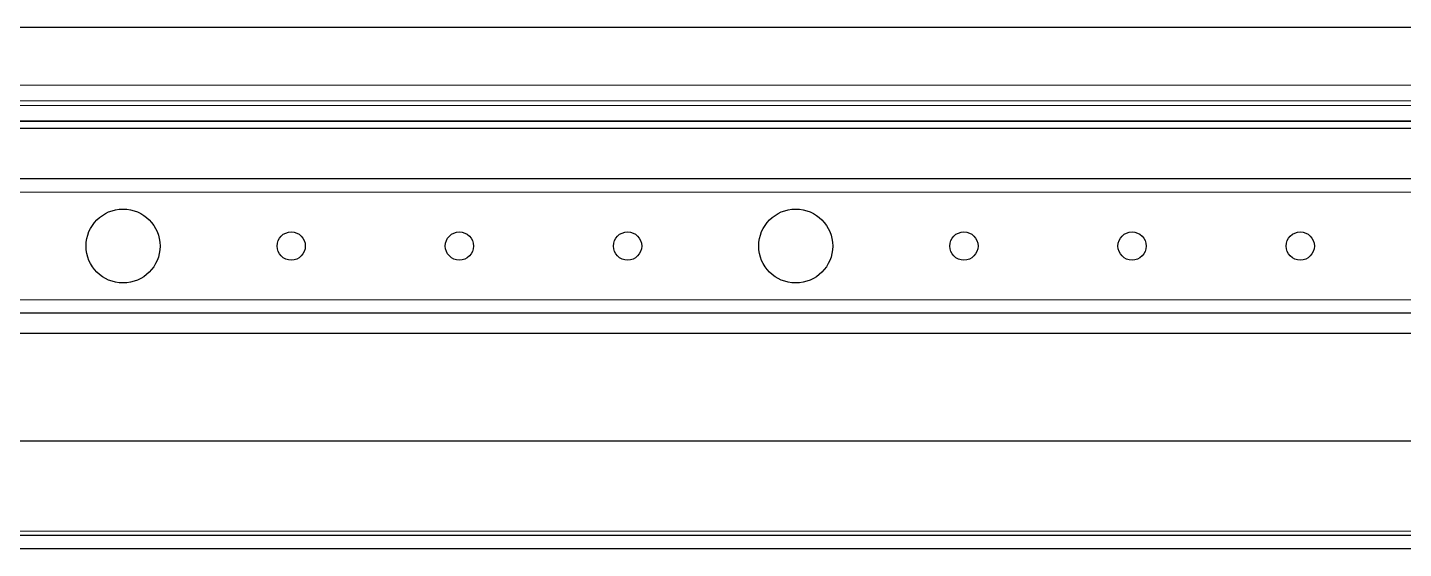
# Model space of a CAD drawing. Header units: millimetres. Extents: x -769 to 1797, y -1657 to 1017.
# Drawn here: x 1168.6 to 1373.2, y -1334.5 to -1257 of the extents above; entities that cross this region are included whole.
import ezdxf

# ---------------------------------------------------------------- set-up
doc = ezdxf.new("R2010")
doc.units = ezdxf.units.MM

msp = doc.modelspace()

# ---------------------------------------------------------------- linework, layer by layer
at = {"color": 7, "linetype": 'Continuous', "lineweight": 25}
for p, q in [((1502.82, -1257.01), (862.82, -1257.01)), ((1451.57, -1272.01), (847.82, -1272.01)), ((1445.32, -1279.51), (865.32, -1279.51)), ((1445.32, -1299.51), (865.32, -1299.51)), ((1445.32, -1302.51), (838.82, -1302.51)), ((838.82, -1318.51), (1526.82, -1318.51)), ((788.12, -1332.51), (1577.52, -1332.51)), ((788.12, -1334.51), (1577.52, -1334.51))]:
    msp.add_line(p, q, dxfattribs=at)
at = {"color": 8, "linetype": 'Continuous', "lineweight": 18}
for p, q in [((1511.41, -1265.6), (854.23, -1265.6)), ((1451.57, -1267.91), (851.92, -1267.91)), ((1451.57, -1268.6), (851.23, -1268.6)), ((1451.57, -1271.01), (848.82, -1271.01)), ((1451.57, -1270.91), (848.92, -1270.91)), ((1445.32, -1281.51), (865.32, -1281.51)), ((1445.32, -1297.51), (865.32, -1297.51)), ((1473.78, -1331.91), (891.87, -1331.91))]:
    msp.add_line(p, q, dxfattribs=at)
at = {"color": 7, "linetype": 'Continuous', "lineweight": 25}
for centre, radius in [((1182.82, -1289.51), 5.5), ((1282.82, -1289.51), 5.5), ((1207.82, -1289.51), 2.1), ((1232.82, -1289.51), 2.1), ((1257.82, -1289.51), 2.1), ((1307.82, -1289.51), 2.1), ((1332.82, -1289.51), 2.1), ((1357.82, -1289.51), 2.1)]:
    msp.add_circle(centre, radius, dxfattribs=at)

doc.saveas('drawing.dxf')
